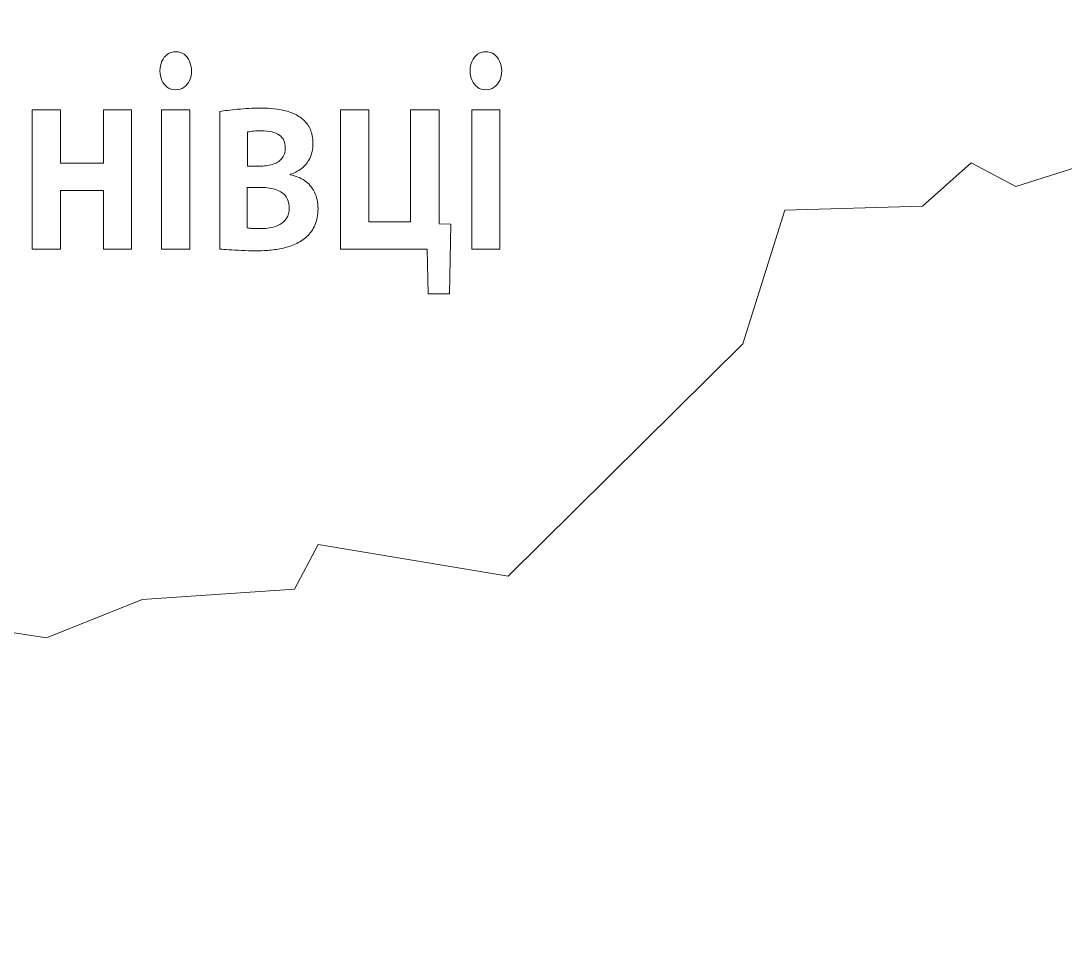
# Model space of a CAD drawing. Header units: millimetres. Extents: x -294 to 263, y -189 to 182.
# Drawn here: x -182.77 to -157.34, y -26.83 to -4.09 of the extents above; entities that cross this region are included whole.
import ezdxf

# ---------------------------------------------------------------- set-up
doc = ezdxf.new("R2010")
doc.units = ezdxf.units.MM
doc.header["$MEASUREMENT"] = 0
doc.layers.add('layer 1', color=7, linetype='Continuous')

msp = doc.modelspace()

# ---------------------------------------------------------------- linework, layer by layer
at = {"layer": 'layer 1', "color": 103, "lineweight": 9}
msp.add_open_spline([(-210.3772, -25.0742), (-210.3772, -25.0742), (-208.2048, -22.0417), (-208.2048, -22.0417), (-208.2048, -22.0417), (-208.2048, -22.0417), (-208.4284, -19.3568), (-208.4284, -19.3568), (-208.4284, -19.3568), (-208.4284, -19.3568), (-209.1953, -16.8369), (-209.1953, -16.8369), (-209.1953, -16.8369), (-209.1953, -16.8369), (-209.8018, -13.7369), (-209.8018, -13.7369), (-209.8018, -13.7369), (-209.8018, -13.7369), (-208.0136, -11.2146), (-208.0136, -11.2146), (-208.0136, -11.2146), (-208.0136, -11.2146), (-206.8311, -8.2758), (-206.8311, -8.2758), (-206.8311, -8.2758), (-206.8311, -8.2758), (-205.4906, -8.7873), (-205.4906, -8.7873), (-205.4906, -8.7873), (-205.4906, -8.7873), (-203.6702, -7.5418), (-203.6702, -7.5418), (-203.6702, -7.5418), (-203.6702, -7.5418), (-203.6702, -5.6897), (-203.6702, -5.6897), (-203.6702, -5.6897), (-203.6702, -5.6897), (-202.9039, -5.5297), (-202.9039, -5.5297), (-202.9039, -5.5297), (-202.9039, -5.5297), (-202.2967, -5.4333), (-202.2967, -5.4333), (-202.2967, -5.4333), (-202.2967, -5.4333), (-202.4879, -3.9327), (-202.4879, -3.9327), (-202.4879, -3.9327), (-202.4879, -3.9327), (-201.2104, -2.6872), (-201.2104, -2.6872), (-201.2104, -2.6872), (-201.2104, -2.6872), (-199.8057, -2.7509), (-199.8057, -2.7509), (-199.8057, -2.7509), (-199.8057, -2.7509), (-198.9429, -0.5801), (-198.9429, -0.5801), (-198.9429, -0.5801), (-198.9429, -0.5801), (-197.1868, 1.0156), (-197.1868, 1.0156), (-197.1868, 1.0156), (-197.1868, 1.0156), (-194.9199, 2.7088), (-194.9199, 2.7088), (-194.9199, 2.7088), (-194.9199, 2.7088), (-192.6519, 3.3803), (-192.6519, 3.3803), (-192.6519, 3.3803), (-192.6519, 3.3803), (-190.3848, 3.6354), (-190.3848, 3.6354), (-190.3848, 3.6354), (-190.3848, 3.6354), (-188.9476, 3.0289), (-188.9476, 3.0289), (-188.9476, 3.0289), (-188.9476, 3.0289), (-187.1913, 2.8702), (-187.1913, 2.8702), (-187.1913, 2.8702), (-187.1913, 2.8702), (-185.8498, 2.3587), (-185.8498, 2.3587), (-185.8498, 2.3587), (-185.8498, 2.3587), (-186.1053, 4.5622), (-186.1053, 4.5622), (-186.1053, 4.5622), (-186.1053, 4.5622), (-186.2652, 6.8293), (-186.2652, 6.8293), (-186.2652, 6.8293), (-186.2652, 6.8293), (-185.7536, 8.6488), (-185.7536, 8.6488), (-185.7536, 8.6488), (-185.7536, 8.6488), (-186.2012, 10.8523), (-186.2012, 10.8523), (-186.2012, 10.8523), (-186.2012, 10.8523), (-186.6797, 13.0244), (-186.6797, 13.0244), (-186.6797, 13.0244), (-186.6797, 13.0244), (-186.7763, 14.3026), (-186.7763, 14.3026), (-186.7763, 14.3026), (-186.7763, 14.3026), (-184.6046, 15.5481), (-184.6046, 15.5481), (-184.6046, 15.5481), (-184.6046, 15.5481), (-181.8903, 14.3026), (-181.8903, 14.3026), (-181.8903, 14.3026), (-181.8903, 14.3026), (-180.3883, 15.0366), (-180.3883, 15.0366), (-180.3883, 15.0366), (-180.3883, 15.0366), (-179.0469, 14.1112), (-179.0469, 14.1112), (-179.0469, 14.1112), (-179.0469, 14.1112), (-178.3757, 13.2808), (-178.3757, 13.2808), (-178.3757, 13.2808), (-178.3757, 13.2808), (-178.0247, 12.0341), (-178.0247, 12.0341), (-178.0247, 12.0341), (-178.0247, 12.0341), (-175.9494, 11.8427), (-175.9494, 11.8427), (-175.9494, 11.8427), (-175.9494, 11.8427), (-174.6719, 12.4504), (-174.6719, 12.4504), (-174.6719, 12.4504), (-174.6719, 12.4504), (-174.0977, 12.4504), (-174.0977, 12.4504), (-174.0977, 12.4504), (-174.0977, 12.4504), (-173.0119, 13.3758), (-173.0119, 13.3758), (-173.0119, 13.3758), (-173.0119, 13.3758), (-172.2449, 13.2171), (-172.2449, 13.2171), (-172.2449, 13.2171), (-172.2449, 13.2171), (-171.8304, 11.9391), (-171.8304, 11.9391), (-171.8304, 11.9391), (-171.8304, 11.9391), (-171.7346, 10.1821), (-171.7346, 10.1821), (-171.7346, 10.1821), (-171.7346, 10.1821), (-170.9042, 9.1603), (-170.9042, 9.1603), (-170.9042, 9.1603), (-170.9042, 9.1603), (-169.9782, 10.5022), (-169.9782, 10.5022), (-169.9782, 10.5022), (-169.9782, 10.5022), (-169.4663, 10.0869), (-169.4663, 10.0869), (-169.4663, 10.0869), (-169.4663, 10.0869), (-168.7969, 8.6488), (-168.7969, 8.6488), (-168.7969, 8.6488), (-168.7969, 8.6488), (-167.4551, 7.5634), (-167.4551, 7.5634), (-167.4551, 7.5634), (-167.4551, 7.5634), (-165.9532, 7.3083), (-165.9532, 7.3083), (-165.9532, 7.3083), (-165.9532, 7.3083), (-164.6126, 6.6368), (-164.6126, 6.6368), (-164.6126, 6.6368), (-164.6126, 6.6368), (-163.0794, 6.2216), (-163.0794, 6.2216), (-163.0794, 6.2216), (-163.0794, 6.2216), (-161.6739, 6.7343), (-161.6739, 6.7343), (-161.6739, 6.7343), (-161.6739, 6.7343), (-160.0769, 7.0844), (-160.0769, 7.0844), (-160.0769, 7.0844), (-160.0769, 7.0844), (-158.9602, 6.4779), (-158.9602, 6.4779), (-158.9602, 6.4779), (-158.9602, 6.4779), (-158.066, 5.1361), (-158.066, 5.1361), (-158.066, 5.1361), (-158.066, 5.1361), (-156.948, 3.7006), (-156.948, 3.7006), (-156.948, 3.7006), (-156.948, 3.7006), (-155.4474, 2.9652), (-155.4474, 2.9652), (-155.4474, 2.9652), (-155.4474, 2.9652), (-154.1057, 3.5404), (-154.1057, 3.5404), (-154.1057, 3.5404), (-154.1057, 3.5404), (-154.2657, 5.2324), (-154.2657, 5.2324), (-154.2657, 5.2324), (-154.2657, 5.2324), (-152.765, 4.8172), (-152.765, 4.8172), (-152.765, 4.8172), (-152.765, 4.8172), (-151.8372, 4.9773), (-151.8372, 4.9773), (-151.8372, 4.9773), (-151.8372, 4.9773), (-151.9973, 5.8077), (-151.9973, 5.8077), (-151.9973, 5.8077), (-151.9973, 5.8077), (-153.2753, 6.9882), (-153.2753, 6.9882), (-153.2753, 6.9882), (-153.2753, 6.9882), (-153.179, 7.6597), (-153.179, 7.6597), (-153.179, 7.6597), (-153.179, 7.6597), (-151.6784, 7.2446), (-151.6784, 7.2446), (-151.6784, 7.2446), (-151.6784, 7.2446), (-150.9118, 7.6597), (-150.9118, 7.6597), (-150.9118, 7.6597), (-150.9118, 7.6597), (-150.7517, 8.9052), (-150.7517, 8.9052), (-150.7517, 8.9052), (-150.7517, 8.9052), (-149.5699, 8.2349), (-149.5699, 8.2349), (-149.5699, 8.2349), (-149.5699, 8.2349), (-148.8034, 9.5129), (-148.8034, 9.5129), (-148.8034, 9.5129), (-148.8034, 9.5129), (-147.9743, 9.5129), (-147.9743, 9.5129), (-147.9743, 9.5129), (-147.9743, 9.5129), (-147.1427, 7.6597), (-147.1427, 7.6597), (-147.1427, 7.6597), (-147.1427, 7.6597), (-144.8767, 8.1712), (-144.8767, 8.1712), (-144.8767, 8.1712), (-144.8767, 8.1712), (-142.6083, 8.4888), (-142.6083, 8.4888), (-142.6083, 8.4888), (-142.6083, 8.4888), (-140.82, 8.2349), (-140.82, 8.2349), (-140.82, 8.2349), (-140.82, 8.2349), (-139.0643, 7.9786), (-139.0643, 7.9786), (-139.0643, 7.9786), (-139.0643, 7.9786), (-137.8187, 8.3299), (-137.8187, 8.3299), (-137.8187, 8.3299), (-137.8187, 8.3299), (-135.5515, 8.1712), (-135.5515, 8.1712), (-135.5515, 8.1712), (-135.5515, 8.1712), (-135.1989, 9.8318), (-135.1989, 9.8318), (-135.1989, 9.8318), (-135.1989, 9.8318), (-132.4214, 9.7668), (-132.4214, 9.7668), (-132.4214, 9.7668), (-132.4214, 9.7668), (-130.8245, 9.7668), (-130.8245, 9.7668), (-130.8245, 9.7668), (-130.8245, 9.7668), (-129.7378, 9.2566), (-129.7378, 9.2566), (-129.7378, 9.2566), (-129.7378, 9.2566), (-128.7487, 7.8186), (-128.7487, 7.8186), (-128.7487, 7.8186), (-128.7487, 7.8186), (-128.2372, 6.5742), (-128.2372, 6.5742), (-128.2372, 6.5742), (-128.2372, 6.5742), (-127.9833, 5.2962), (-127.9833, 5.2962), (-127.9833, 5.2962), (-127.9833, 5.2962), (-128.0783, 4.0507), (-128.0783, 4.0507), (-128.0783, 4.0507), (-128.0783, 4.0507), (-127.8858, 3.0289), (-127.8858, 3.0289), (-127.8858, 3.0289), (-127.8858, 3.0289), (-127.2154, 2.6138), (-127.2154, 2.6138), (-127.2154, 2.6138), (-127.2154, 2.6138), (-127.9833, 1.7834), (-127.9833, 1.7834), (-127.9833, 1.7834), (-127.9833, 1.7834), (-128.7487, 0.0902), (-128.7487, 0.0902), (-128.7487, 0.0902), (-128.7487, 0.0902), (-130.0892, 0.0902), (-130.0892, 0.0902), (-130.0892, 0.0902), (-130.0892, 0.0902), (-131.1747, 0.6967), (-131.1747, 0.6967), (-131.1747, 0.6967), (-131.1747, 0.6967), (-132.0063, 2.0386), (-132.0063, 2.0386), (-132.0063, 2.0386), (-132.0063, 2.0386), (-133.5382, 1.7834), (-133.5382, 1.7834), (-133.5382, 1.7834), (-133.5382, 1.7834), (-134.3685, -0.5801), (-134.3685, -0.5801), (-134.3685, -0.5801), (-134.3685, -0.5801), (-135.9654, -0.9952), (-135.9654, -0.9952), (-135.9654, -0.9952), (-135.9654, -0.9952), (-136.7333, -0.3237), (-136.7333, -0.3237), (-136.7333, -0.3237), (-136.7333, -0.3237), (-138.8079, -1.2491), (-138.8079, -1.2491), (-138.8079, -1.2491), (-138.8079, -1.2491), (-140.6612, 1.3683), (-140.6612, 1.3683), (-140.6612, 1.3683), (-140.6612, 1.3683), (-142.1618, 0.1866), (-142.1618, 0.1866), (-142.1618, 0.1866), (-142.1618, 0.1866), (-141.2664, -1.3153), (-141.2664, -1.3153), (-141.2664, -1.3153), (-141.2664, -1.3153), (-143.2785, -1.7618), (-143.2785, -1.7618), (-143.2785, -1.7618), (-143.2785, -1.7618), (-145.4507, -0.7402), (-145.4507, -0.7402), (-145.4507, -0.7402), (-145.4507, -0.7402), (-146.3774, 0.8568), (-146.3774, 0.8568), (-146.3774, 0.8568), (-146.3774, 0.8568), (-150.0814, 0.8568), (-150.0814, 0.8568), (-150.0814, 0.8568), (-150.0814, 0.8568), (-151.2307, -0.1649), (-151.2307, -0.1649), (-151.2307, -0.1649), (-151.2307, -0.1649), (-148.8997, -3.1037), (-148.8997, -3.1037), (-148.8997, -3.1037), (-148.8997, -3.1037), (-149.89, -3.9327), (-149.89, -3.9327), (-149.89, -3.9327), (-149.89, -3.9327), (-152.4124, -1.4104), (-152.4124, -1.4104), (-152.4124, -1.4104), (-152.4124, -1.4104), (-154.1057, -3.8377), (-154.1057, -3.8377), (-154.1057, -3.8377), (-154.1057, -3.8377), (-156.2128, -5.8498), (-156.2128, -5.8498), (-156.2128, -5.8498), (-156.2128, -5.8498), (-156.2128, -7.3829), (-156.2128, -7.3829), (-156.2128, -7.3829), (-156.2128, -7.3829), (-158.5438, -8.1171), (-158.5438, -8.1171), (-158.5438, -8.1171), (-158.5438, -8.1171), (-159.6306, -7.5418), (-159.6306, -7.5418), (-159.6306, -7.5418), (-159.6306, -7.5418), (-160.8123, -8.5959), (-160.8123, -8.5959), (-160.8123, -8.5959), (-160.8123, -8.5959), (-164.1649, -8.6911), (-164.1649, -8.6911), (-164.1649, -8.6911), (-164.1649, -8.6911), (-165.1866, -11.9487), (-165.1866, -11.9487), (-165.1866, -11.9487), (-165.1866, -11.9487), (-170.9042, -17.6023), (-170.9042, -17.6023), (-170.9042, -17.6023), (-170.9042, -17.6023), (-175.5347, -16.8369), (-175.5347, -16.8369), (-175.5347, -16.8369), (-175.5347, -16.8369), (-176.1093, -17.9212), (-176.1093, -17.9212), (-176.1093, -17.9212), (-176.1093, -17.9212), (-179.8133, -18.1763), (-179.8133, -18.1763), (-179.8133, -18.1763), (-179.8133, -18.1763), (-182.1453, -19.103), (-182.1453, -19.103), (-182.1453, -19.103), (-182.1453, -19.103), (-187.5424, -18.2726), (-187.5424, -18.2726), (-187.5424, -18.2726), (-187.5424, -18.2726), (-192.5562, -18.8466), (-192.5562, -18.8466), (-192.5562, -18.8466), (-192.5562, -18.8466), (-198.1121, -19.198), (-198.1121, -19.198), (-198.1121, -19.198), (-198.1121, -19.198), (-199.8697, -20.955), (-199.8697, -20.955), (-199.8697, -20.955), (-199.8697, -20.955), (-201.9772, -22.8083), (-201.9772, -22.8083), (-201.9772, -22.8083), (-201.9772, -22.8083), (-202.9039, -24.7228), (-202.9039, -24.7228), (-202.9039, -24.7228), (-202.9039, -24.7228), (-205.4906, -26.735), (-205.4906, -26.735), (-205.4906, -26.735), (-205.4906, -26.735), (-210.6954, -26.83), (-210.6954, -26.83), (-210.6954, -26.83), (-210.6954, -26.83), (-210.3772, -25.0742), (-210.3772, -25.0742)], degree=3, knots=[0, 0, 0, 0, 0.0077519, 0.0077519, 0.0077519, 0.0077519, 0.0155039, 0.0155039, 0.0155039, 0.0155039, 0.0232558, 0.0232558, 0.0232558, 0.0232558, 0.0310078, 0.0310078, 0.0310078, 0.0310078, 0.0387597, 0.0387597, 0.0387597, 0.0387597, 0.0465116, 0.0465116, 0.0465116, 0.0465116, 0.0542636, 0.0542636, 0.0542636, 0.0542636, 0.0620155, 0.0620155, 0.0620155, 0.0620155, 0.0697674, 0.0697674, 0.0697674, 0.0697674, 0.0775194, 0.0775194, 0.0775194, 0.0775194, 0.0852713, 0.0852713, 0.0852713, 0.0852713, 0.0930233, 0.0930233, 0.0930233, 0.0930233, 0.1007752, 0.1007752, 0.1007752, 0.1007752, 0.1085271, 0.1085271, 0.1085271, 0.1085271, 0.1162791, 0.1162791, 0.1162791, 0.1162791, 0.124031, 0.124031, 0.124031, 0.124031, 0.1317829, 0.1317829, 0.1317829, 0.1317829, 0.1395349, 0.1395349, 0.1395349, 0.1395349, 0.1472868, 0.1472868, 0.1472868, 0.1472868, 0.1550388, 0.1550388, 0.1550388, 0.1550388, 0.1627907, 0.1627907, 0.1627907, 0.1627907, 0.1705426, 0.1705426, 0.1705426, 0.1705426, 0.1782946, 0.1782946, 0.1782946, 0.1782946, 0.1860465, 0.1860465, 0.1860465, 0.1860465, 0.1937984, 0.1937984, 0.1937984, 0.1937984, 0.2015504, 0.2015504, 0.2015504, 0.2015504, 0.2093023, 0.2093023, 0.2093023, 0.2093023, 0.2170543, 0.2170543, 0.2170543, 0.2170543, 0.2248062, 0.2248062, 0.2248062, 0.2248062, 0.2325581, 0.2325581, 0.2325581, 0.2325581, 0.2403101, 0.2403101, 0.2403101, 0.2403101, 0.248062, 0.248062, 0.248062, 0.248062, 0.255814, 0.255814, 0.255814, 0.255814, 0.2635659, 0.2635659, 0.2635659, 0.2635659, 0.2713178, 0.2713178, 0.2713178, 0.2713178, 0.2790698, 0.2790698, 0.2790698, 0.2790698, 0.2868217, 0.2868217, 0.2868217, 0.2868217, 0.2945736, 0.2945736, 0.2945736, 0.2945736, 0.3023256, 0.3023256, 0.3023256, 0.3023256, 0.3100775, 0.3100775, 0.3100775, 0.3100775, 0.3178295, 0.3178295, 0.3178295, 0.3178295, 0.3255814, 0.3255814, 0.3255814, 0.3255814, 0.3333333, 0.3333333, 0.3333333, 0.3333333, 0.3410853, 0.3410853, 0.3410853, 0.3410853, 0.3488372, 0.3488372, 0.3488372, 0.3488372, 0.3565891, 0.3565891, 0.3565891, 0.3565891, 0.3643411, 0.3643411, 0.3643411, 0.3643411, 0.372093, 0.372093, 0.372093, 0.372093, 0.379845, 0.379845, 0.379845, 0.379845, 0.3875969, 0.3875969, 0.3875969, 0.3875969, 0.3953488, 0.3953488, 0.3953488, 0.3953488, 0.4031008, 0.4031008, 0.4031008, 0.4031008, 0.4108527, 0.4108527, 0.4108527, 0.4108527, 0.4186047, 0.4186047, 0.4186047, 0.4186047, 0.4263566, 0.4263566, 0.4263566, 0.4263566, 0.4341085, 0.4341085, 0.4341085, 0.4341085, 0.4418605, 0.4418605, 0.4418605, 0.4418605, 0.4496124, 0.4496124, 0.4496124, 0.4496124, 0.4573643, 0.4573643, 0.4573643, 0.4573643, 0.4651163, 0.4651163, 0.4651163, 0.4651163, 0.4728682, 0.4728682, 0.4728682, 0.4728682, 0.4806202, 0.4806202, 0.4806202, 0.4806202, 0.4883721, 0.4883721, 0.4883721, 0.4883721, 0.496124, 0.496124, 0.496124, 0.496124, 0.503876, 0.503876, 0.503876, 0.503876, 0.5116279, 0.5116279, 0.5116279, 0.5116279, 0.5193798, 0.5193798, 0.5193798, 0.5193798, 0.5271318, 0.5271318, 0.5271318, 0.5271318, 0.5348837, 0.5348837, 0.5348837, 0.5348837, 0.5426357, 0.5426357, 0.5426357, 0.5426357, 0.5503876, 0.5503876, 0.5503876, 0.5503876, 0.5581395, 0.5581395, 0.5581395, 0.5581395, 0.5658915, 0.5658915, 0.5658915, 0.5658915, 0.5736434, 0.5736434, 0.5736434, 0.5736434, 0.5813953, 0.5813953, 0.5813953, 0.5813953, 0.5891473, 0.5891473, 0.5891473, 0.5891473, 0.5968992, 0.5968992, 0.5968992, 0.5968992, 0.6046512, 0.6046512, 0.6046512, 0.6046512, 0.6124031, 0.6124031, 0.6124031, 0.6124031, 0.620155, 0.620155, 0.620155, 0.620155, 0.627907, 0.627907, 0.627907, 0.627907, 0.6356589, 0.6356589, 0.6356589, 0.6356589, 0.6434109, 0.6434109, 0.6434109, 0.6434109, 0.6511628, 0.6511628, 0.6511628, 0.6511628, 0.6589147, 0.6589147, 0.6589147, 0.6589147, 0.6666667, 0.6666667, 0.6666667, 0.6666667, 0.6744186, 0.6744186, 0.6744186, 0.6744186, 0.6821705, 0.6821705, 0.6821705, 0.6821705, 0.6899225, 0.6899225, 0.6899225, 0.6899225, 0.6976744, 0.6976744, 0.6976744, 0.6976744, 0.7054264, 0.7054264, 0.7054264, 0.7054264, 0.7131783, 0.7131783, 0.7131783, 0.7131783, 0.7209302, 0.7209302, 0.7209302, 0.7209302, 0.7286822, 0.7286822, 0.7286822, 0.7286822, 0.7364341, 0.7364341, 0.7364341, 0.7364341, 0.744186, 0.744186, 0.744186, 0.744186, 0.751938, 0.751938, 0.751938, 0.751938, 0.7596899, 0.7596899, 0.7596899, 0.7596899, 0.7674419, 0.7674419, 0.7674419, 0.7674419, 0.7751938, 0.7751938, 0.7751938, 0.7751938, 0.7829457, 0.7829457, 0.7829457, 0.7829457, 0.7906977, 0.7906977, 0.7906977, 0.7906977, 0.7984496, 0.7984496, 0.7984496, 0.7984496, 0.8062016, 0.8062016, 0.8062016, 0.8062016, 0.8139535, 0.8139535, 0.8139535, 0.8139535, 0.8217054, 0.8217054, 0.8217054, 0.8217054, 0.8294574, 0.8294574, 0.8294574, 0.8294574, 0.8372093, 0.8372093, 0.8372093, 0.8372093, 0.8449612, 0.8449612, 0.8449612, 0.8449612, 0.8527132, 0.8527132, 0.8527132, 0.8527132, 0.8604651, 0.8604651, 0.8604651, 0.8604651, 0.8682171, 0.8682171, 0.8682171, 0.8682171, 0.875969, 0.875969, 0.875969, 0.875969, 0.8837209, 0.8837209, 0.8837209, 0.8837209, 0.8914729, 0.8914729, 0.8914729, 0.8914729, 0.8992248, 0.8992248, 0.8992248, 0.8992248, 0.9069767, 0.9069767, 0.9069767, 0.9069767, 0.9147287, 0.9147287, 0.9147287, 0.9147287, 0.9224806, 0.9224806, 0.9224806, 0.9224806, 0.9302326, 0.9302326, 0.9302326, 0.9302326, 0.9379845, 0.9379845, 0.9379845, 0.9379845, 0.9457364, 0.9457364, 0.9457364, 0.9457364, 0.9534884, 0.9534884, 0.9534884, 0.9534884, 0.9612403, 0.9612403, 0.9612403, 0.9612403, 0.9689922, 0.9689922, 0.9689922, 0.9689922, 0.9767442, 0.9767442, 0.9767442, 0.9767442, 0.9844961, 0.9844961, 0.9844961, 0.9844961, 1, 1, 1, 1], dxfattribs=at)
at = {"layer": 'layer 1', "color": 250, "lineweight": 9}
for points, knots in [([(-178.9996, -4.8379), (-179.0766, -4.8392), (-179.1434, -4.8601), (-179.2011, -4.8994), (-179.2011, -4.8994), (-179.2576, -4.9401), (-179.3031, -4.9958), (-179.3346, -5.0654), (-179.3346, -5.0654), (-179.3671, -5.1362), (-179.3829, -5.2152), (-179.3838, -5.3044), (-179.3838, -5.3044), (-179.3829, -5.3892), (-179.3671, -5.4658), (-179.3366, -5.5354), (-179.3366, -5.5354), (-179.3049, -5.6039), (-179.2613, -5.6596), (-179.2047, -5.7002), (-179.2047, -5.7002), (-179.1481, -5.7419), (-179.0812, -5.7629), (-179.0051, -5.7641), (-179.0051, -5.7641), (-178.9252, -5.7629), (-178.8556, -5.7419), (-178.7971, -5.7002), (-178.7971, -5.7002), (-178.7396, -5.6596), (-178.6951, -5.6039), (-178.6634, -5.5354), (-178.6634, -5.5354), (-178.6318, -5.4658), (-178.6151, -5.3892), (-178.6151, -5.3044), (-178.6151, -5.3044), (-178.6171, -5.2152), (-178.6337, -5.1362), (-178.6653, -5.0654), (-178.6653, -5.0654), (-178.6968, -4.9958), (-178.7406, -4.9401), (-178.7971, -4.8994), (-178.7971, -4.8994), (-178.8537, -4.8601), (-178.9216, -4.8392), (-178.9996, -4.8379)], [0, 0, 0, 0, 0.0769231, 0.0769231, 0.0769231, 0.0769231, 0.1538462, 0.1538462, 0.1538462, 0.1538462, 0.2307692, 0.2307692, 0.2307692, 0.2307692, 0.3076923, 0.3076923, 0.3076923, 0.3076923, 0.3846154, 0.3846154, 0.3846154, 0.3846154, 0.4615385, 0.4615385, 0.4615385, 0.4615385, 0.5384615, 0.5384615, 0.5384615, 0.5384615, 0.6153846, 0.6153846, 0.6153846, 0.6153846, 0.6923077, 0.6923077, 0.6923077, 0.6923077, 0.7692308, 0.7692308, 0.7692308, 0.7692308, 0.8461538, 0.8461538, 0.8461538, 0.8461538, 1, 1, 1, 1]), ([(-171.4461, -4.8379), (-171.5231, -4.8392), (-171.5899, -4.8601), (-171.6476, -4.8994), (-171.6476, -4.8994), (-171.7041, -4.9401), (-171.7496, -4.9958), (-171.7811, -5.0654), (-171.7811, -5.0654), (-171.8136, -5.1362), (-171.8294, -5.2152), (-171.8303, -5.3044), (-171.8303, -5.3044), (-171.8294, -5.3892), (-171.8136, -5.4658), (-171.7831, -5.5354), (-171.7831, -5.5354), (-171.7514, -5.6039), (-171.7078, -5.6596), (-171.6512, -5.7002), (-171.6512, -5.7002), (-171.5946, -5.7419), (-171.5277, -5.7629), (-171.4516, -5.7641), (-171.4516, -5.7641), (-171.3717, -5.7629), (-171.3021, -5.7419), (-171.2436, -5.7002), (-171.2436, -5.7002), (-171.1861, -5.6596), (-171.1416, -5.6039), (-171.1099, -5.5354), (-171.1099, -5.5354), (-171.0783, -5.4658), (-171.0616, -5.3892), (-171.0616, -5.3044), (-171.0616, -5.3044), (-171.0636, -5.2152), (-171.0802, -5.1362), (-171.1118, -5.0654), (-171.1118, -5.0654), (-171.1433, -4.9958), (-171.1871, -4.9401), (-171.2436, -4.8994), (-171.2436, -4.8994), (-171.3002, -4.8601), (-171.3681, -4.8392), (-171.4461, -4.8379)], [0, 0, 0, 0, 0.0769231, 0.0769231, 0.0769231, 0.0769231, 0.1538462, 0.1538462, 0.1538462, 0.1538462, 0.2307692, 0.2307692, 0.2307692, 0.2307692, 0.3076923, 0.3076923, 0.3076923, 0.3076923, 0.3846154, 0.3846154, 0.3846154, 0.3846154, 0.4615385, 0.4615385, 0.4615385, 0.4615385, 0.5384615, 0.5384615, 0.5384615, 0.5384615, 0.6153846, 0.6153846, 0.6153846, 0.6153846, 0.6923077, 0.6923077, 0.6923077, 0.6923077, 0.7692308, 0.7692308, 0.7692308, 0.7692308, 0.8461538, 0.8461538, 0.8461538, 0.8461538, 1, 1, 1, 1]), ([(-182.4921, -6.2514), (-182.4921, -6.2514), (-182.4921, -9.6424), (-182.4921, -9.6424), (-182.4921, -9.6424), (-182.4921, -9.6424), (-181.8071, -9.6424), (-181.8071, -9.6424), (-181.8071, -9.6424), (-181.8071, -9.6424), (-181.8071, -8.2151), (-181.8071, -8.2151), (-181.8071, -8.2151), (-181.8071, -8.2151), (-180.7597, -8.2151), (-180.7597, -8.2151), (-180.7597, -8.2151), (-180.7597, -8.2151), (-180.7597, -9.6424), (-180.7597, -9.6424), (-180.7597, -9.6424), (-180.7597, -9.6424), (-180.0746, -9.6424), (-180.0746, -9.6424), (-180.0746, -9.6424), (-180.0746, -9.6424), (-180.0746, -6.2514), (-180.0746, -6.2514), (-180.0746, -6.2514), (-180.0746, -6.2514), (-180.7597, -6.2514), (-180.7597, -6.2514), (-180.7597, -6.2514), (-180.7597, -6.2514), (-180.7597, -7.5466), (-180.7597, -7.5466), (-180.7597, -7.5466), (-180.7597, -7.5466), (-181.8071, -7.5466), (-181.8071, -7.5466), (-181.8071, -7.5466), (-181.8071, -7.5466), (-181.8071, -6.2514), (-181.8071, -6.2514), (-181.8071, -6.2514), (-181.8071, -6.2514), (-182.4921, -6.2514), (-182.4921, -6.2514)], [0, 0, 0, 0, 0.0769231, 0.0769231, 0.0769231, 0.0769231, 0.1538462, 0.1538462, 0.1538462, 0.1538462, 0.2307692, 0.2307692, 0.2307692, 0.2307692, 0.3076923, 0.3076923, 0.3076923, 0.3076923, 0.3846154, 0.3846154, 0.3846154, 0.3846154, 0.4615385, 0.4615385, 0.4615385, 0.4615385, 0.5384615, 0.5384615, 0.5384615, 0.5384615, 0.6153846, 0.6153846, 0.6153846, 0.6153846, 0.6923077, 0.6923077, 0.6923077, 0.6923077, 0.7692308, 0.7692308, 0.7692308, 0.7692308, 0.8461538, 0.8461538, 0.8461538, 0.8461538, 1, 1, 1, 1]), ([(-178.6597, -9.6424), (-178.6597, -9.6424), (-178.6597, -6.2514), (-178.6597, -6.2514), (-178.6597, -6.2514), (-178.6597, -6.2514), (-179.3449, -6.2514), (-179.3449, -6.2514), (-179.3449, -6.2514), (-179.3449, -6.2514), (-179.3449, -9.6424), (-179.3449, -9.6424), (-179.3449, -9.6424), (-179.3449, -9.6424), (-178.6597, -9.6424), (-178.6597, -9.6424)], [0, 0, 0, 0, 0.2, 0.2, 0.2, 0.2, 0.4, 0.4, 0.4, 0.4, 0.6, 0.6, 0.6, 0.6, 1, 1, 1, 1]), ([(-177.9244, -9.6424), (-177.8687, -9.6449), (-177.7954, -9.6499), (-177.7044, -9.6563), (-177.7044, -9.6563), (-177.6126, -9.6638), (-177.5104, -9.6692), (-177.3981, -9.6749), (-177.3981, -9.6749), (-177.2866, -9.6812), (-177.1716, -9.6837), (-177.0554, -9.6837), (-177.0554, -9.6837), (-176.9646, -9.6837), (-176.8642, -9.6799), (-176.7556, -9.6724), (-176.7556, -9.6724), (-176.6461, -9.6649), (-176.5346, -9.6481), (-176.4213, -9.6249), (-176.4213, -9.6249), (-176.3072, -9.6006), (-176.1976, -9.5657), (-176.0927, -9.5193), (-176.0927, -9.5193), (-175.9869, -9.4729), (-175.8922, -9.4126), (-175.8086, -9.3371), (-175.8086, -9.3371), (-175.7251, -9.2617), (-175.6591, -9.1688), (-175.6099, -9.0574), (-175.6099, -9.0574), (-175.5607, -8.9472), (-175.5357, -8.8149), (-175.5347, -8.6606), (-175.5347, -8.6606), (-175.5357, -8.5027), (-175.5644, -8.3669), (-175.6201, -8.2521), (-175.6201, -8.2521), (-175.6768, -8.1383), (-175.7557, -8.0454), (-175.8569, -7.9758), (-175.8569, -7.9758), (-175.9591, -7.9051), (-176.0778, -7.8574), (-176.2143, -7.8319), (-176.2143, -7.8319), (-176.2143, -7.8319), (-176.2143, -7.8181), (-176.2143, -7.8181), (-176.2143, -7.8181), (-176.1159, -7.7924), (-176.0249, -7.7484), (-175.9414, -7.6846), (-175.9414, -7.6846), (-175.8569, -7.6219), (-175.7891, -7.5383), (-175.7371, -7.4362), (-175.7371, -7.4362), (-175.6851, -7.3329), (-175.6591, -7.2099), (-175.6573, -7.0661), (-175.6573, -7.0661), (-175.6582, -6.9361), (-175.6786, -6.8246), (-175.7204, -6.7318), (-175.7204, -6.7318), (-175.7613, -6.6389), (-175.8161, -6.5601), (-175.8866, -6.4973), (-175.8866, -6.4973), (-175.9562, -6.4347), (-176.0351, -6.3837), (-176.1233, -6.3453), (-176.1233, -6.3453), (-176.2116, -6.3071), (-176.3034, -6.2781), (-176.3991, -6.2583), (-176.3991, -6.2583), (-176.4947, -6.2386), (-176.5886, -6.2258), (-176.6794, -6.2188), (-176.6794, -6.2188), (-176.7714, -6.2113), (-176.8558, -6.2101), (-176.9329, -6.2101), (-176.9329, -6.2101), (-177.0267, -6.2101), (-177.1214, -6.2126), (-177.2171, -6.2176), (-177.2171, -6.2176), (-177.3126, -6.2226), (-177.4046, -6.2288), (-177.4936, -6.2361), (-177.4936, -6.2361), (-177.5818, -6.2448), (-177.6636, -6.2534), (-177.7369, -6.2639), (-177.7369, -6.2639), (-177.8112, -6.2727), (-177.8734, -6.2837), (-177.9244, -6.2941), (-177.9244, -6.2941), (-177.9244, -6.2941), (-177.9244, -9.6433), (-177.9244, -9.6433), (-177.9244, -9.6433), (-177.9244, -9.6433), (-177.9244, -9.6424), (-177.9244, -9.6424)], [0, 0, 0, 0, 0.0344828, 0.0344828, 0.0344828, 0.0344828, 0.0689655, 0.0689655, 0.0689655, 0.0689655, 0.1034483, 0.1034483, 0.1034483, 0.1034483, 0.137931, 0.137931, 0.137931, 0.137931, 0.1724138, 0.1724138, 0.1724138, 0.1724138, 0.2068966, 0.2068966, 0.2068966, 0.2068966, 0.2413793, 0.2413793, 0.2413793, 0.2413793, 0.2758621, 0.2758621, 0.2758621, 0.2758621, 0.3103448, 0.3103448, 0.3103448, 0.3103448, 0.3448276, 0.3448276, 0.3448276, 0.3448276, 0.3793103, 0.3793103, 0.3793103, 0.3793103, 0.4137931, 0.4137931, 0.4137931, 0.4137931, 0.4482759, 0.4482759, 0.4482759, 0.4482759, 0.4827586, 0.4827586, 0.4827586, 0.4827586, 0.5172414, 0.5172414, 0.5172414, 0.5172414, 0.5517241, 0.5517241, 0.5517241, 0.5517241, 0.5862069, 0.5862069, 0.5862069, 0.5862069, 0.6206897, 0.6206897, 0.6206897, 0.6206897, 0.6551724, 0.6551724, 0.6551724, 0.6551724, 0.6896552, 0.6896552, 0.6896552, 0.6896552, 0.7241379, 0.7241379, 0.7241379, 0.7241379, 0.7586207, 0.7586207, 0.7586207, 0.7586207, 0.7931034, 0.7931034, 0.7931034, 0.7931034, 0.8275862, 0.8275862, 0.8275862, 0.8275862, 0.862069, 0.862069, 0.862069, 0.862069, 0.8965517, 0.8965517, 0.8965517, 0.8965517, 0.9310345, 0.9310345, 0.9310345, 0.9310345, 1, 1, 1, 1]), ([(-174.9832, -6.2514), (-174.9832, -6.2514), (-174.9832, -9.6424), (-174.9832, -9.6424), (-174.9832, -9.6424), (-174.9832, -9.6424), (-172.8776, -9.6424), (-172.8776, -9.6424), (-172.8776, -9.6424), (-172.8776, -9.6424), (-172.8553, -10.7287), (-172.8553, -10.7287), (-172.8553, -10.7287), (-172.8553, -10.7287), (-172.3317, -10.7287), (-172.3317, -10.7287), (-172.3317, -10.7287), (-172.3317, -10.7287), (-172.2983, -9.0367), (-172.2983, -9.0367), (-172.2983, -9.0367), (-172.2983, -9.0367), (-172.5881, -9.0227), (-172.5881, -9.0227), (-172.5881, -9.0227), (-172.5881, -9.0227), (-172.5881, -6.2514), (-172.5881, -6.2514), (-172.5881, -6.2514), (-172.5881, -6.2514), (-173.2787, -6.2514), (-173.2787, -6.2514), (-173.2787, -6.2514), (-173.2787, -6.2514), (-173.2787, -8.9809), (-173.2787, -8.9809), (-173.2787, -8.9809), (-173.2787, -8.9809), (-174.2981, -8.9809), (-174.2981, -8.9809), (-174.2981, -8.9809), (-174.2981, -8.9809), (-174.2981, -6.2514), (-174.2981, -6.2514), (-174.2981, -6.2514), (-174.2981, -6.2514), (-174.9832, -6.2514), (-174.9832, -6.2514)], [0, 0, 0, 0, 0.0769231, 0.0769231, 0.0769231, 0.0769231, 0.1538462, 0.1538462, 0.1538462, 0.1538462, 0.2307692, 0.2307692, 0.2307692, 0.2307692, 0.3076923, 0.3076923, 0.3076923, 0.3076923, 0.3846154, 0.3846154, 0.3846154, 0.3846154, 0.4615385, 0.4615385, 0.4615385, 0.4615385, 0.5384615, 0.5384615, 0.5384615, 0.5384615, 0.6153846, 0.6153846, 0.6153846, 0.6153846, 0.6923077, 0.6923077, 0.6923077, 0.6923077, 0.7692308, 0.7692308, 0.7692308, 0.7692308, 0.8461538, 0.8461538, 0.8461538, 0.8461538, 1, 1, 1, 1]), ([(-171.1062, -9.6424), (-171.1062, -9.6424), (-171.1062, -6.2514), (-171.1062, -6.2514), (-171.1062, -6.2514), (-171.1062, -6.2514), (-171.7914, -6.2514), (-171.7914, -6.2514), (-171.7914, -6.2514), (-171.7914, -6.2514), (-171.7914, -9.6424), (-171.7914, -9.6424), (-171.7914, -9.6424), (-171.7914, -9.6424), (-171.1062, -9.6424), (-171.1062, -9.6424)], [0, 0, 0, 0, 0.2, 0.2, 0.2, 0.2, 0.4, 0.4, 0.4, 0.4, 0.6, 0.6, 0.6, 0.6, 1, 1, 1, 1]), ([(-177.2504, -6.7876), (-177.2012, -6.7813), (-177.1521, -6.7737), (-177.1009, -6.7679), (-177.1009, -6.7679), (-177.0499, -6.7629), (-176.9906, -6.7604), (-176.9218, -6.7604), (-176.9218, -6.7604), (-176.7212, -6.7604), (-176.5727, -6.7963), (-176.4761, -6.8672), (-176.4761, -6.8672), (-176.3786, -6.9379), (-176.3304, -7.0412), (-176.3313, -7.1782), (-176.3313, -7.1782), (-176.3322, -7.2861), (-176.3619, -7.3731), (-176.4196, -7.4393), (-176.4196, -7.4393), (-176.4761, -7.5043), (-176.5522, -7.5518), (-176.6479, -7.5808), (-176.6479, -7.5808), (-176.7436, -7.6098), (-176.8493, -7.6238), (-176.9663, -7.6238), (-176.9663, -7.6238), (-176.9663, -7.6238), (-177.2504, -7.6238), (-177.2504, -7.6238), (-177.2504, -7.6238), (-177.2504, -7.6238), (-177.2504, -6.7882), (-177.2504, -6.7882), (-177.2504, -6.7882), (-177.2504, -6.7882), (-177.2504, -6.7876), (-177.2504, -6.7876)], [0, 0, 0, 0, 0.0909091, 0.0909091, 0.0909091, 0.0909091, 0.1818182, 0.1818182, 0.1818182, 0.1818182, 0.2727273, 0.2727273, 0.2727273, 0.2727273, 0.3636364, 0.3636364, 0.3636364, 0.3636364, 0.4545455, 0.4545455, 0.4545455, 0.4545455, 0.5454545, 0.5454545, 0.5454545, 0.5454545, 0.6363636, 0.6363636, 0.6363636, 0.6363636, 0.7272727, 0.7272727, 0.7272727, 0.7272727, 0.8181818, 0.8181818, 0.8181818, 0.8181818, 1, 1, 1, 1]), ([(-177.2561, -8.1384), (-177.2561, -8.1384), (-176.9663, -8.1384), (-176.9663, -8.1384), (-176.9663, -8.1384), (-176.8224, -8.1373), (-176.6952, -8.1536), (-176.5866, -8.1848), (-176.5866, -8.1848), (-176.4771, -8.2162), (-176.3916, -8.2696), (-176.3304, -8.3427), (-176.3304, -8.3427), (-176.2691, -8.4158), (-176.2376, -8.5156), (-176.2366, -8.6398), (-176.2366, -8.6398), (-176.2376, -8.7407), (-176.2589, -8.8231), (-176.3007, -8.8881), (-176.3007, -8.8881), (-176.3424, -8.9543), (-176.3972, -9.0053), (-176.4651, -9.0424), (-176.4651, -9.0424), (-176.5328, -9.0784), (-176.6071, -9.1052), (-176.6878, -9.1191), (-176.6878, -9.1191), (-176.7686, -9.1342), (-176.8484, -9.1423), (-176.9273, -9.1411), (-176.9273, -9.1411), (-176.9711, -9.1411), (-177.0118, -9.1411), (-177.0471, -9.1411), (-177.0471, -9.1411), (-177.0833, -9.1399), (-177.1176, -9.1386), (-177.1511, -9.1361), (-177.1511, -9.1361), (-177.1846, -9.1349), (-177.2198, -9.1311), (-177.2561, -9.1273), (-177.2561, -9.1273), (-177.2561, -9.1273), (-177.2561, -8.1386), (-177.2561, -8.1386), (-177.2561, -8.1386), (-177.2561, -8.1386), (-177.2561, -8.1384), (-177.2561, -8.1384)], [0, 0, 0, 0, 0.0714286, 0.0714286, 0.0714286, 0.0714286, 0.1428571, 0.1428571, 0.1428571, 0.1428571, 0.2142857, 0.2142857, 0.2142857, 0.2142857, 0.2857143, 0.2857143, 0.2857143, 0.2857143, 0.3571429, 0.3571429, 0.3571429, 0.3571429, 0.4285714, 0.4285714, 0.4285714, 0.4285714, 0.5, 0.5, 0.5, 0.5, 0.5714286, 0.5714286, 0.5714286, 0.5714286, 0.6428571, 0.6428571, 0.6428571, 0.6428571, 0.7142857, 0.7142857, 0.7142857, 0.7142857, 0.7857143, 0.7857143, 0.7857143, 0.7857143, 0.8571429, 0.8571429, 0.8571429, 0.8571429, 1, 1, 1, 1])]:
    msp.add_open_spline(points, degree=3, knots=knots, dxfattribs=at)

doc.saveas('drawing.dxf')
